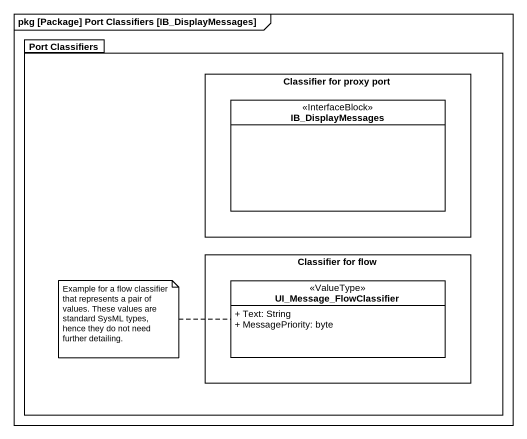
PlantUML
@startuml
mainframe pkg [Package] Port Classifiers [IB_DisplayMessages]
hide circle
hide empty members
skinparam classAttributeIconSize 0
package "Port Classifiers" as Port_Classifiers {
  rectangle "Classifier for proxy port" as Classifier_for_proxy_port {
    class IB_DisplayMessages <<InterfaceBlock>>
  }
  rectangle "Classifier for flow" as Classifier_for_flow {
    class UI_Message_FlowClassifier <<ValueType>> {
      + Text: String
      + MessagePriority: byte
    }
  }
}
note left of UI_Message_FlowClassifier : Example for a flow classifier that represents a pair of values. These values are standard SysML types, hence they do not need further detailing.
@enduml
